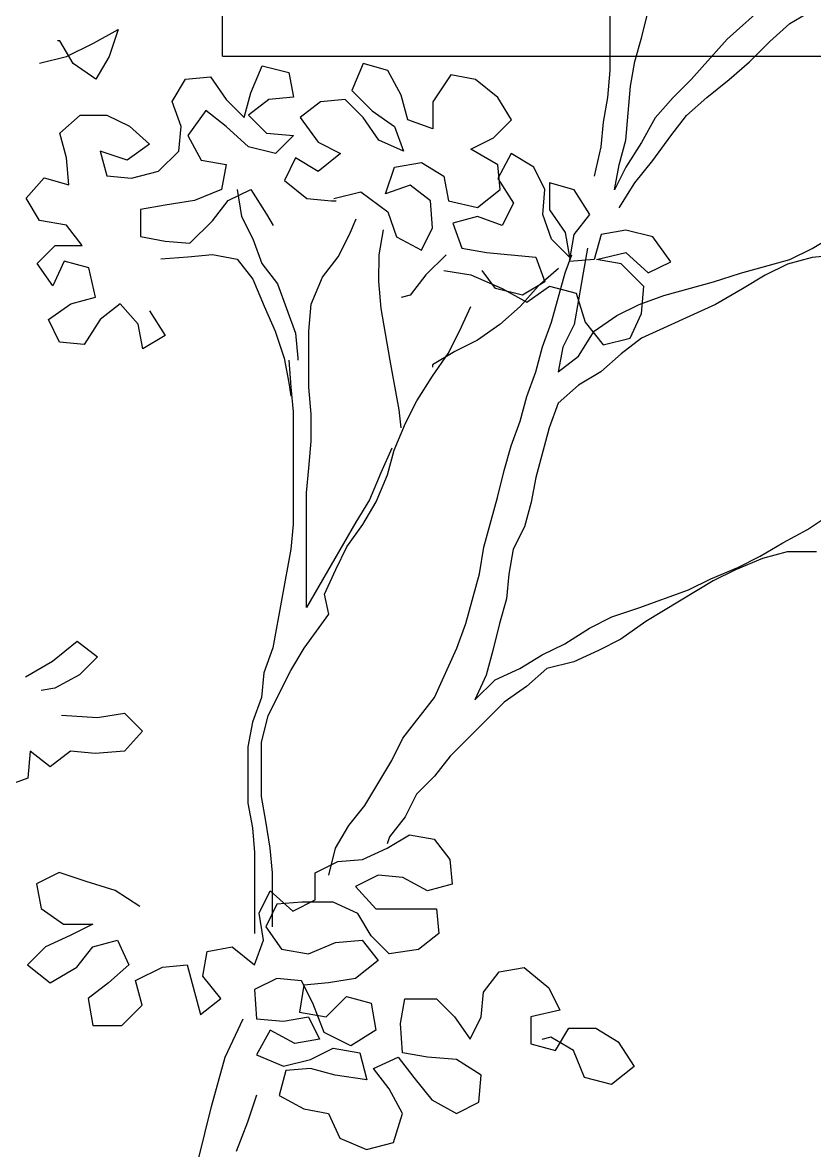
# Model space of a CAD drawing. Header units: millimetres. Extents: x -249630 to 95394, y -188036 to 109963.
# Drawn here: x -96387.4 to -96170, y -16537.3 to -16227.8 of the extents above; entities that cross this region are included whole.
import ezdxf

# ---------------------------------------------------------------- set-up
doc = ezdxf.new("R2010")
doc.units = ezdxf.units.MM
for name, color, linetype in [('AHojas', 86, 'Continuous'), ('ATronco', 36, 'Continuous'), ('Layer1', 2, 'Continuous')]:
    doc.layers.add(name, color=color, linetype=linetype)

# ---------------------------------------------------------------- blocks, each defined once
blk = doc.blocks.new('Arbol_01')
at = {"layer": 'AHojas'}
for p, q in [((0.12323, 1.8842), (0.13456, 1.89037)), ((0.13456, 1.89037), (0.13043, 1.87802)), ((0.10778, 1.88525), (0.10675, 1.88525)), ((0.11395, 1.87494), (0.10778, 1.88525)), ((0.11087, 1.87803), (0.12323, 1.8842)), ((0.09851, 1.87496), (0.11087, 1.87803)), ((0.13043, 1.87802), (0.12424, 1.86773)), ((0.12424, 1.86773), (0.11395, 1.87494)), ((0.19528, 1.86148), (0.20044, 1.87383)), ((0.20044, 1.87383), (0.2128, 1.87073)), ((0.2128, 1.87073), (0.21485, 1.85941)), ((0.24678, 1.87482), (0.24162, 1.86247)), ((0.2581, 1.87172), (0.24678, 1.87482)), ((0.26427, 1.86039), (0.2581, 1.87172)), ((0.15924, 1.8574), (0.16543, 1.86769)), ((0.16543, 1.86769), (0.17676, 1.86871)), ((0.17676, 1.86871), (0.18395, 1.8584)), ((0.28693, 1.86964), (0.27868, 1.85729)), ((0.29826, 1.86757), (0.28693, 1.86964)), ((0.30855, 1.85932), (0.29826, 1.86757)), ((0.19218, 1.85016), (0.19528, 1.86148)), ((0.24162, 1.86247), (0.25088, 1.85319)), ((0.26735, 1.84906), (0.26427, 1.86039)), ((0.16335, 1.84607), (0.15924, 1.8574)), ((0.18395, 1.8584), (0.19218, 1.85016)), ((0.20352, 1.85839), (0.19424, 1.85119)), ((0.21485, 1.85941), (0.20352, 1.85839)), ((0.2272, 1.85733), (0.21793, 1.85014)), ((0.23853, 1.85835), (0.2272, 1.85733)), ((0.24676, 1.85011), (0.23853, 1.85835)), ((0.27868, 1.85729), (0.27867, 1.84493)), ((0.31472, 1.84902), (0.30855, 1.85932)), ((0.10774, 1.84303), (0.11702, 1.85126)), ((0.11702, 1.85126), (0.12937, 1.85125)), ((0.12937, 1.85125), (0.13967, 1.84609)), ((0.17468, 1.85326), (0.16643, 1.84195)), ((0.18394, 1.84605), (0.17468, 1.85326)), ((0.19424, 1.85119), (0.20247, 1.84294)), ((0.21793, 1.85014), (0.22615, 1.8388)), ((0.25396, 1.83981), (0.24676, 1.85011)), ((0.25088, 1.85319), (0.26117, 1.84598)), ((0.13967, 1.84609), (0.14893, 1.83784)), ((0.16231, 1.83474), (0.16335, 1.84607)), ((0.19423, 1.83677), (0.18394, 1.84605)), ((0.26117, 1.84598), (0.26528, 1.83465)), ((0.27867, 1.84493), (0.26735, 1.84906)), ((0.30647, 1.84079), (0.31472, 1.84902)), ((0.11082, 1.8317), (0.10774, 1.84303)), ((0.16643, 1.84195), (0.1726, 1.83061)), ((0.20247, 1.84294), (0.21483, 1.8419)), ((0.21483, 1.8419), (0.20658, 1.83367)), ((0.26528, 1.83465), (0.25396, 1.83981)), ((0.29617, 1.83565), (0.30647, 1.84079)), ((0.12627, 1.83477), (0.12935, 1.82344)), ((0.13862, 1.83064), (0.12627, 1.83477)), ((0.14893, 1.83784), (0.13862, 1.83064)), ((0.15303, 1.82548), (0.16231, 1.83474)), ((0.20658, 1.83367), (0.19423, 1.83677)), ((0.22615, 1.8388), (0.23645, 1.83364)), ((0.30852, 1.82843), (0.29617, 1.83565)), ((0.11184, 1.81934), (0.11082, 1.8317)), ((0.1726, 1.83061), (0.18393, 1.82854)), ((0.21585, 1.8316), (0.21069, 1.82131)), ((0.22614, 1.82542), (0.21585, 1.8316)), ((0.23645, 1.83364), (0.22614, 1.82542)), ((0.26115, 1.82744), (0.27351, 1.82949)), ((0.27351, 1.82949), (0.2838, 1.8233)), ((0.3147, 1.83357), (0.30851, 1.82225)), ((0.32499, 1.82738), (0.3147, 1.83357)), ((0.14067, 1.8224), (0.15303, 1.82548)), ((0.18393, 1.82854), (0.18186, 1.81722)), ((0.25702, 1.81509), (0.26115, 1.82744)), ((0.30954, 1.8171), (0.30852, 1.82843)), ((0.33013, 1.81708), (0.32499, 1.82738)), ((0.09227, 1.81318), (0.10052, 1.82244)), ((0.10052, 1.82244), (0.11184, 1.81934)), ((0.12935, 1.82344), (0.14067, 1.8224)), ((0.21069, 1.82131), (0.22098, 1.81306)), ((0.26835, 1.8192), (0.25702, 1.81509)), ((0.27761, 1.81198), (0.26835, 1.8192)), ((0.2838, 1.8233), (0.28585, 1.81198)), ((0.30851, 1.82225), (0.31571, 1.81092)), ((0.33219, 1.82017), (0.33218, 1.80781)), ((0.34352, 1.81707), (0.33219, 1.82017)), ((0.18186, 1.81722), (0.1695, 1.81208)), ((0.18494, 1.81207), (0.19524, 1.81721)), ((0.19524, 1.81721), (0.20244, 1.80587)), ((0.23334, 1.81305), (0.2457, 1.81613)), ((0.2457, 1.81613), (0.25804, 1.80685)), ((0.29923, 1.80887), (0.30954, 1.8171)), ((0.32909, 1.80576), (0.33013, 1.81708)), ((0.35071, 1.80574), (0.34352, 1.81707)), ((0.09844, 1.80288), (0.09227, 1.81318)), ((0.15611, 1.81003), (0.14478, 1.80799)), ((0.1695, 1.81208), (0.15611, 1.81003)), ((0.17773, 1.80281), (0.18494, 1.81207)), ((0.22098, 1.81306), (0.23231, 1.81202)), ((0.23231, 1.81202), (0.23437, 1.81202)), ((0.27863, 1.79963), (0.27761, 1.81198)), ((0.28585, 1.81198), (0.29923, 1.80887)), ((0.31571, 1.81092), (0.31055, 1.80063)), ((0.14478, 1.80799), (0.14477, 1.79563)), ((0.20244, 1.80587), (0.20552, 1.80072)), ((0.25804, 1.80685), (0.26215, 1.79552)), ((0.29923, 1.80476), (0.2879, 1.80168)), ((0.31055, 1.80063), (0.29923, 1.80476)), ((0.3332, 1.79443), (0.32909, 1.80576)), ((0.33218, 1.80781), (0.33938, 1.79751)), ((0.3435, 1.79648), (0.35071, 1.80574)), ((0.11079, 1.80081), (0.09844, 1.80288)), ((0.11799, 1.79154), (0.11079, 1.80081)), ((0.16742, 1.79252), (0.17773, 1.80281)), ((0.27347, 1.78933), (0.27863, 1.79963)), ((0.2879, 1.80168), (0.29201, 1.79035)), ((0.36718, 1.79851), (0.35585, 1.79647)), ((0.37954, 1.79541), (0.36718, 1.79851)), ((0.14477, 1.79563), (0.15609, 1.79356)), ((0.15609, 1.79356), (0.16742, 1.79252)), ((0.26215, 1.79552), (0.27347, 1.78933)), ((0.34143, 1.78618), (0.3332, 1.79443)), ((0.33938, 1.79751), (0.34143, 1.78618)), ((0.34143, 1.78412), (0.3435, 1.79648)), ((0.35585, 1.79647), (0.35275, 1.78514)), ((0.38776, 1.78408), (0.37954, 1.79541)), ((0.09739, 1.78332), (0.10564, 1.79155)), ((0.10564, 1.79155), (0.11799, 1.79154)), ((0.29201, 1.79035), (0.30333, 1.78828)), ((0.30333, 1.78828), (0.32598, 1.7862)), ((0.34967, 1.79029), (0.3476, 1.77897)), ((0.35378, 1.78514), (0.36717, 1.78822)), ((0.36717, 1.78822), (0.37746, 1.77894)), ((0.10459, 1.77301), (0.09739, 1.78332)), ((0.10975, 1.78433), (0.10459, 1.77301)), ((0.12107, 1.78124), (0.10975, 1.78433)), ((0.32598, 1.7862), (0.33009, 1.77487)), ((0.33936, 1.77898), (0.34246, 1.78721)), ((0.35275, 1.78514), (0.34143, 1.78412)), ((0.36511, 1.78307), (0.35378, 1.78514)), ((0.3754, 1.77277), (0.36511, 1.78307)), ((0.37746, 1.77894), (0.38776, 1.78408)), ((0.12415, 1.76785), (0.12107, 1.78124)), ((0.28376, 1.78006), (0.29612, 1.77799)), ((0.29612, 1.77799), (0.31053, 1.77179)), ((0.30744, 1.7718), (0.30127, 1.78004)), ((0.33628, 1.78104), (0.327, 1.77281)), ((0.327, 1.77281), (0.31876, 1.76355)), ((0.33009, 1.77487), (0.31979, 1.7687)), ((0.32185, 1.76561), (0.33215, 1.7728)), ((0.33215, 1.7728), (0.3445, 1.7697)), ((0.37436, 1.76041), (0.3754, 1.77277)), ((0.11282, 1.76477), (0.12415, 1.76785)), ((0.31979, 1.7687), (0.30744, 1.7718)), ((0.31053, 1.77179), (0.32185, 1.76561)), ((0.3445, 1.7697), (0.34861, 1.75631)), ((0.10252, 1.75757), (0.11282, 1.76477)), ((0.13547, 1.76475), (0.1262, 1.75755)), ((0.1437, 1.75547), (0.13547, 1.76475)), ((0.10766, 1.74727), (0.10252, 1.75757)), ((0.1262, 1.75755), (0.11898, 1.74623)), ((0.14886, 1.76165), (0.15605, 1.75031)), ((0.3692, 1.74909), (0.37436, 1.76041)), ((0.14575, 1.74414), (0.1437, 1.75547)), ((0.34861, 1.75631), (0.35684, 1.74601)), ((0.11898, 1.74623), (0.10766, 1.74727)), ((0.15605, 1.75031), (0.14575, 1.74414)), ((0.35684, 1.74601), (0.3692, 1.74909)), ((0.10443, 1.60106), (0.11577, 1.61031)), ((0.11577, 1.61031), (0.12503, 1.6031)), ((0.12503, 1.6031), (0.11678, 1.59487)), ((0.09207, 1.59386), (0.10443, 1.60106)), ((0.11678, 1.59487), (0.10545, 1.5887)), ((0.10545, 1.5887), (0.09927, 1.58768)), ((0.10853, 1.57634), (0.125, 1.5753)), ((0.125, 1.5753), (0.13736, 1.57734)), ((0.13736, 1.57734), (0.14559, 1.5691)), ((0.14559, 1.5691), (0.13735, 1.55984)), ((0.0941, 1.55988), (0.09306, 1.54752)), ((0.10336, 1.55266), (0.0941, 1.55988)), ((0.11263, 1.55986), (0.10336, 1.55266)), ((0.12396, 1.55882), (0.11263, 1.55986)), ((0.13735, 1.55984), (0.12396, 1.55882)), ((0.09306, 1.54752), (0.08173, 1.54342)), ((0.25778, 1.51545), (0.26808, 1.52162)), ((0.25881, 1.5206), (0.25778, 1.51751)), ((0.26808, 1.52162), (0.2794, 1.51955)), ((0.2794, 1.51955), (0.2866, 1.51028)), ((0.24645, 1.51031), (0.25778, 1.51545)), ((0.22482, 1.50416), (0.23512, 1.5093)), ((0.23512, 1.5093), (0.24645, 1.51031)), ((0.2866, 1.51028), (0.28762, 1.49895)), ((0.10743, 1.50426), (0.09713, 1.49913)), ((0.11979, 1.50013), (0.10743, 1.50426)), ((0.22481, 1.4918), (0.22482, 1.50416)), ((0.09713, 1.49913), (0.09918, 1.4878)), ((0.13317, 1.496), (0.11979, 1.50013)), ((0.25365, 1.5031), (0.24335, 1.49796)), ((0.26497, 1.50206), (0.25365, 1.5031)), ((0.27629, 1.49587), (0.26497, 1.50206)), ((0.28762, 1.49895), (0.27629, 1.49587)), ((0.14449, 1.48878), (0.13317, 1.496)), ((0.19906, 1.48565), (0.20422, 1.49594)), ((0.20422, 1.49594), (0.2145, 1.48666)), ((0.24335, 1.49796), (0.2526, 1.48766)), ((0.2073, 1.48976), (0.20214, 1.47947)), ((0.21863, 1.49078), (0.2073, 1.48976)), ((0.2145, 1.48666), (0.22481, 1.4918)), ((0.23304, 1.49076), (0.21863, 1.49078)), ((0.24436, 1.4856), (0.23304, 1.49076)), ((0.09918, 1.4878), (0.10947, 1.48058)), ((0.20111, 1.47329), (0.19906, 1.48565)), ((0.25053, 1.4753), (0.24436, 1.4856)), ((0.2526, 1.48766), (0.2804, 1.48763)), ((0.2804, 1.48763), (0.28142, 1.4763)), ((0.10947, 1.48058), (0.12286, 1.48057)), ((0.12286, 1.48057), (0.11256, 1.47543)), ((0.20214, 1.47947), (0.20934, 1.46916)), ((0.11256, 1.47543), (0.10122, 1.47029)), ((0.12285, 1.47027), (0.13418, 1.47335)), ((0.13418, 1.47335), (0.13932, 1.46202)), ((0.19698, 1.46197), (0.20111, 1.47329)), ((0.23406, 1.47223), (0.24641, 1.47325)), ((0.24641, 1.47325), (0.25361, 1.46397)), ((0.25876, 1.46706), (0.25053, 1.4753)), ((0.28142, 1.4763), (0.27215, 1.4691)), ((0.10122, 1.47029), (0.09298, 1.46206)), ((0.11563, 1.46101), (0.12285, 1.47027)), ((0.17329, 1.45684), (0.17536, 1.46816)), ((0.17536, 1.46816), (0.18669, 1.47021)), ((0.18669, 1.47021), (0.19698, 1.46197)), ((0.20934, 1.46916), (0.22169, 1.46709)), ((0.22169, 1.46709), (0.23406, 1.47223)), ((0.27215, 1.4691), (0.25876, 1.46706)), ((0.09298, 1.46206), (0.10327, 1.45381)), ((0.25361, 1.46397), (0.24331, 1.45574)), ((0.10327, 1.45381), (0.11563, 1.46101)), ((0.13932, 1.46202), (0.13004, 1.45379)), ((0.1424, 1.45481), (0.15476, 1.46097)), ((0.15476, 1.46097), (0.16609, 1.46199)), ((0.16609, 1.46199), (0.17224, 1.43933)), ((0.30199, 1.44951), (0.30921, 1.45877)), ((0.30921, 1.45877), (0.32054, 1.46082)), ((0.32054, 1.46082), (0.33186, 1.45155)), ((0.13004, 1.45379), (0.12077, 1.44659)), ((0.14548, 1.44348), (0.1424, 1.45481)), ((0.18152, 1.44653), (0.17329, 1.45684)), ((0.20727, 1.45578), (0.19697, 1.45064)), ((0.21859, 1.45474), (0.20727, 1.45578)), ((0.21962, 1.45268), (0.21755, 1.44032)), ((0.22373, 1.44444), (0.21859, 1.45474)), ((0.23095, 1.4537), (0.21962, 1.45268)), ((0.24331, 1.45574), (0.23095, 1.4537)), ((0.12077, 1.44659), (0.12282, 1.43423)), ((0.19697, 1.45064), (0.19798, 1.43725)), ((0.22991, 1.43825), (0.23918, 1.44751)), ((0.23918, 1.44751), (0.2505, 1.44441)), ((0.30095, 1.43819), (0.30199, 1.44951)), ((0.33186, 1.45155), (0.33699, 1.44124)), ((0.1362, 1.43422), (0.14548, 1.44348)), ((0.17224, 1.43933), (0.18152, 1.44653)), ((0.22887, 1.43105), (0.22373, 1.44444)), ((0.2505, 1.44441), (0.25255, 1.43205)), ((0.26388, 1.43513), (0.26595, 1.44646)), ((0.26595, 1.44646), (0.28037, 1.44644)), ((0.28037, 1.44644), (0.2886, 1.4382)), ((0.19798, 1.43725), (0.21034, 1.43621)), ((0.21034, 1.43621), (0.22167, 1.43826)), ((0.21755, 1.44032), (0.22991, 1.43825)), ((0.22167, 1.43826), (0.22681, 1.42796)), ((0.2886, 1.4382), (0.2958, 1.4279)), ((0.2958, 1.4279), (0.30095, 1.43819)), ((0.32361, 1.43817), (0.32359, 1.42581)), ((0.33699, 1.44124), (0.32361, 1.43817)), ((0.12282, 1.43423), (0.1362, 1.43422)), ((0.20416, 1.4321), (0.19797, 1.42078)), ((0.21548, 1.42591), (0.20416, 1.4321)), ((0.24122, 1.42486), (0.22887, 1.43105)), ((0.25255, 1.43205), (0.24122, 1.42486)), ((0.2649, 1.42175), (0.26388, 1.43513)), ((0.33492, 1.42271), (0.34111, 1.433)), ((0.34111, 1.433), (0.35346, 1.43299)), ((0.35346, 1.43299), (0.36375, 1.4268)), ((0.22681, 1.42796), (0.21548, 1.42591)), ((0.33286, 1.42889), (0.32875, 1.42787)), ((0.34316, 1.4227), (0.33286, 1.42889)), ((0.36375, 1.4268), (0.37095, 1.41547)), ((0.19797, 1.42078), (0.21032, 1.41562)), ((0.22268, 1.4187), (0.23298, 1.42383)), ((0.23298, 1.42383), (0.24534, 1.42176)), ((0.24534, 1.42176), (0.24841, 1.4094)), ((0.27622, 1.41968), (0.2649, 1.42175)), ((0.32359, 1.42581), (0.33492, 1.42271)), ((0.34829, 1.41034), (0.34316, 1.4227)), ((0.21032, 1.41562), (0.22268, 1.4187)), ((0.25151, 1.41455), (0.26284, 1.41969)), ((0.26284, 1.41969), (0.27004, 1.41041)), ((0.28961, 1.41863), (0.27622, 1.41968)), ((0.30093, 1.41142), (0.28961, 1.41863)), ((0.21135, 1.41356), (0.20825, 1.40223)), ((0.22268, 1.41458), (0.21135, 1.41356)), ((0.234, 1.41148), (0.22268, 1.41458)), ((0.24841, 1.4094), (0.234, 1.41148)), ((0.25871, 1.40528), (0.25151, 1.41455)), ((0.27004, 1.41041), (0.27827, 1.40011)), ((0.29989, 1.39906), (0.30093, 1.41142)), ((0.37095, 1.41547), (0.36065, 1.40724)), ((0.26487, 1.39394), (0.25871, 1.40528)), ((0.36065, 1.40724), (0.34829, 1.41034)), ((0.20825, 1.40223), (0.21957, 1.39605)), ((0.27827, 1.40011), (0.28959, 1.39392)), ((0.21957, 1.39605), (0.23089, 1.39398)), ((0.28959, 1.39392), (0.29989, 1.39906)), ((0.23089, 1.39398), (0.23603, 1.38264)), ((0.26074, 1.38056), (0.26487, 1.39394)), ((0.23603, 1.38264), (0.24838, 1.37748)), ((0.24838, 1.37748), (0.26074, 1.38056))]:
    blk.add_line(p, q, dxfattribs=at)
at = {"layer": 'ATronco'}
for p, q in [((0.36004, 1.87163), (0.36008, 1.91076)), ((0.43215, 1.90245), (0.4136, 1.886)), ((0.37447, 1.88706), (0.37757, 1.89941)), ((0.44244, 1.89318), (0.45274, 1.89935)), ((0.43316, 1.88495), (0.44244, 1.89318)), ((0.37137, 1.87574), (0.37447, 1.88706)), ((0.4136, 1.886), (0.39711, 1.86748)), ((0.42389, 1.87569), (0.43316, 1.88495)), ((0.3693, 1.86441), (0.37137, 1.87574)), ((0.41461, 1.86746), (0.42389, 1.87569)), ((0.359, 1.85927), (0.36004, 1.87163)), ((0.39711, 1.86748), (0.38886, 1.85925)), ((0.40431, 1.85923), (0.41461, 1.86746)), ((0.36722, 1.8397), (0.3693, 1.86441)), ((0.35693, 1.84795), (0.359, 1.85927)), ((0.38886, 1.85925), (0.38062, 1.84999)), ((0.39503, 1.851), (0.40431, 1.85923)), ((0.38062, 1.84999), (0.37443, 1.83867)), ((0.38782, 1.84174), (0.39503, 1.851)), ((0.35589, 1.83662), (0.35693, 1.84795)), ((0.36412, 1.82838), (0.36722, 1.8397)), ((0.37957, 1.83042), (0.38782, 1.84174)), ((0.35279, 1.82324), (0.35589, 1.83662)), ((0.37443, 1.83867), (0.36721, 1.82735)), ((0.37132, 1.82013), (0.37957, 1.83042)), ((0.36205, 1.81705), (0.36412, 1.82838)), ((0.36721, 1.82735), (0.36205, 1.81705)), ((0.3641, 1.80881), (0.37132, 1.82013)), ((0.18907, 1.81721), (0.19111, 1.80485)), ((0.19111, 1.80485), (0.19625, 1.79455)), ((0.24053, 1.79657), (0.24363, 1.80378)), ((0.25598, 1.79862), (0.25391, 1.78729)), ((0.19625, 1.79455), (0.20036, 1.78322)), ((0.23537, 1.78628), (0.24053, 1.79657)), ((0.45264, 1.7902), (0.46294, 1.79637)), ((0.44234, 1.78506), (0.45264, 1.7902)), ((0.47529, 1.78812), (0.45263, 1.78608)), ((0.15403, 1.78532), (0.16638, 1.78634)), ((0.16638, 1.78634), (0.17771, 1.78736)), ((0.17771, 1.78736), (0.18904, 1.78529)), ((0.18904, 1.78529), (0.19624, 1.77602)), ((0.20036, 1.78322), (0.20756, 1.77395)), ((0.22816, 1.77702), (0.23537, 1.78628)), ((0.25391, 1.78729), (0.2539, 1.77494)), ((0.2848, 1.78726), (0.27552, 1.77801)), ((0.41968, 1.7789), (0.44234, 1.78506)), ((0.44131, 1.783), (0.431, 1.77786)), ((0.45263, 1.78608), (0.44131, 1.783)), ((0.27552, 1.77801), (0.26831, 1.76874)), ((0.33316, 1.75633), (0.33936, 1.77898)), ((0.3476, 1.77897), (0.34553, 1.76661)), ((0.40732, 1.7748), (0.41968, 1.7789)), ((0.431, 1.77786), (0.4207, 1.77169)), ((0.19624, 1.77602), (0.20137, 1.76366)), ((0.20756, 1.77395), (0.21578, 1.75129)), ((0.223, 1.76467), (0.22816, 1.77702)), ((0.2539, 1.77494), (0.25491, 1.76258)), ((0.38466, 1.76864), (0.40732, 1.7748)), ((0.26831, 1.76874), (0.26419, 1.76772)), ((0.37333, 1.76453), (0.38466, 1.76864)), ((0.4207, 1.77169), (0.40834, 1.7645)), ((0.20137, 1.76366), (0.20651, 1.75233)), ((0.22196, 1.75231), (0.223, 1.76467)), ((0.25491, 1.76258), (0.25696, 1.75125)), ((0.29094, 1.75225), (0.2961, 1.76357)), ((0.31876, 1.76355), (0.30948, 1.75532)), ((0.34553, 1.76661), (0.34346, 1.75529)), ((0.36303, 1.75939), (0.37333, 1.76453)), ((0.40834, 1.7645), (0.37435, 1.74908)), ((0.35272, 1.75219), (0.36303, 1.75939)), ((0.20651, 1.75233), (0.21062, 1.73997)), ((0.22193, 1.72657), (0.22196, 1.75231)), ((0.28579, 1.74196), (0.29094, 1.75225)), ((0.30948, 1.75532), (0.29918, 1.74812)), ((0.32904, 1.74501), (0.33316, 1.75633)), ((0.34346, 1.75529), (0.3383, 1.745)), ((0.34551, 1.74087), (0.35272, 1.75219)), ((0.21578, 1.75129), (0.2168, 1.73996)), ((0.25696, 1.75125), (0.25901, 1.73889)), ((0.29918, 1.74812), (0.28888, 1.74298)), ((0.37435, 1.74908), (0.36507, 1.74188)), ((0.28888, 1.74298), (0.27857, 1.73682)), ((0.27857, 1.73167), (0.28579, 1.74196)), ((0.32594, 1.73368), (0.32904, 1.74501)), ((0.3383, 1.745), (0.33623, 1.73367)), ((0.36507, 1.74188), (0.3558, 1.73366)), ((0.21062, 1.73997), (0.21267, 1.72864)), ((0.21268, 1.73893), (0.21369, 1.72658)), ((0.2168, 1.73996), (0.21679, 1.73893)), ((0.25901, 1.73889), (0.26311, 1.71624)), ((0.27857, 1.73682), (0.27857, 1.73579)), ((0.33623, 1.73367), (0.34551, 1.74087)), ((0.27135, 1.72035), (0.27857, 1.73167)), ((0.32181, 1.72236), (0.32594, 1.73368)), ((0.3558, 1.73366), (0.34549, 1.72749)), ((0.21267, 1.72864), (0.21369, 1.72246)), ((0.21369, 1.72658), (0.21471, 1.71525)), ((0.22295, 1.71421), (0.22193, 1.72657)), ((0.34549, 1.72749), (0.33622, 1.71926)), ((0.31871, 1.71104), (0.32181, 1.72236)), ((0.21471, 1.71525), (0.21467, 1.66377)), ((0.26311, 1.71624), (0.26413, 1.708)), ((0.26619, 1.71005), (0.27135, 1.72035)), ((0.33622, 1.71926), (0.33209, 1.70794)), ((0.22294, 1.70186), (0.22295, 1.71421)), ((0.26103, 1.6977), (0.26619, 1.71005)), ((0.31458, 1.69971), (0.31871, 1.71104)), ((0.33209, 1.70794), (0.32589, 1.68529)), ((0.2219, 1.6895), (0.22294, 1.70186)), ((0.31148, 1.68839), (0.31458, 1.69971)), ((0.26, 1.69873), (0.25485, 1.68741)), ((0.25793, 1.68638), (0.26103, 1.6977)), ((0.22086, 1.67818), (0.2219, 1.6895)), ((0.25485, 1.68741), (0.24969, 1.67506)), ((0.25277, 1.67403), (0.25793, 1.68638)), ((0.30838, 1.67604), (0.31148, 1.68839)), ((0.32589, 1.68529), (0.32382, 1.67396)), ((0.22084, 1.65346), (0.22086, 1.67818)), ((0.24969, 1.67506), (0.2435, 1.66477)), ((0.24659, 1.66374), (0.25277, 1.67403)), ((0.30218, 1.65339), (0.30838, 1.67604)), ((0.32382, 1.67396), (0.32072, 1.66264)), ((0.45046, 1.66149), (0.46283, 1.66972)), ((0.21467, 1.66377), (0.21363, 1.65244)), ((0.2435, 1.66477), (0.22081, 1.62566)), ((0.23937, 1.65345), (0.24659, 1.66374)), ((0.32072, 1.66264), (0.31556, 1.65235)), ((0.43913, 1.65532), (0.45046, 1.66149)), ((0.22081, 1.62566), (0.22084, 1.65346)), ((0.23421, 1.64315), (0.23937, 1.65345)), ((0.30011, 1.64104), (0.30218, 1.65339)), ((0.42883, 1.64915), (0.43913, 1.65532)), ((0.21363, 1.65244), (0.20535, 1.60714)), ((0.31556, 1.65235), (0.3135, 1.64102)), ((0.42986, 1.64812), (0.41749, 1.64299)), ((0.41853, 1.64402), (0.42883, 1.64915)), ((0.44118, 1.6512), (0.42986, 1.64812)), ((0.45457, 1.65119), (0.44118, 1.6512)), ((0.22905, 1.63183), (0.23421, 1.64315)), ((0.40616, 1.63888), (0.41853, 1.64402)), ((0.41749, 1.64299), (0.40719, 1.63785)), ((0.29391, 1.61839), (0.30011, 1.64104)), ((0.3135, 1.64102), (0.31246, 1.6297)), ((0.40719, 1.63785), (0.37629, 1.61934)), ((0.39586, 1.63374), (0.40616, 1.63888)), ((0.3732, 1.62552), (0.39586, 1.63374)), ((0.2311, 1.62256), (0.22905, 1.63183)), ((0.31246, 1.6297), (0.30936, 1.61837)), ((0.21976, 1.60713), (0.2311, 1.62256)), ((0.36084, 1.62142), (0.3732, 1.62552)), ((0.28978, 1.60707), (0.29391, 1.61839)), ((0.30936, 1.61837), (0.30626, 1.60602)), ((0.35054, 1.61628), (0.36084, 1.62142)), ((0.37629, 1.61934), (0.36495, 1.61112)), ((0.33921, 1.60908), (0.35054, 1.61628)), ((0.20535, 1.60714), (0.20122, 1.59582)), ((0.21358, 1.59684), (0.21976, 1.60713)), ((0.27946, 1.58442), (0.28978, 1.60707)), ((0.32891, 1.60394), (0.33921, 1.60908)), ((0.36495, 1.61112), (0.35465, 1.60598)), ((0.30626, 1.60602), (0.30316, 1.5947)), ((0.3186, 1.59777), (0.32891, 1.60394)), ((0.35465, 1.60598), (0.34332, 1.60084)), ((0.20326, 1.57625), (0.21358, 1.59684)), ((0.30727, 1.59263), (0.3186, 1.59777)), ((0.33096, 1.59776), (0.32169, 1.58953)), ((0.34332, 1.60084), (0.33096, 1.59776)), ((0.20122, 1.59582), (0.20018, 1.58449)), ((0.30316, 1.5947), (0.298, 1.58338)), ((0.298, 1.58338), (0.30727, 1.59263)), ((0.32169, 1.58953), (0.31138, 1.58233)), ((0.20018, 1.58449), (0.19605, 1.57317)), ((0.26503, 1.5659), (0.27946, 1.58442)), ((0.31138, 1.58233), (0.28665, 1.55764)), ((0.20016, 1.5639), (0.20326, 1.57625)), ((0.19605, 1.57317), (0.19398, 1.56185)), ((0.25987, 1.55561), (0.26503, 1.5659)), ((0.19398, 1.56185), (0.19396, 1.5361)), ((0.20014, 1.53919), (0.20016, 1.5639)), ((0.2475, 1.53503), (0.25987, 1.55561)), ((0.28665, 1.55764), (0.27943, 1.54838)), ((0.27943, 1.54838), (0.27119, 1.54015)), ((0.27119, 1.54015), (0.26603, 1.52986)), ((0.19396, 1.5361), (0.19601, 1.52478)), ((0.20219, 1.52786), (0.20014, 1.53919)), ((0.24028, 1.52577), (0.2475, 1.53503)), ((0.26603, 1.52986), (0.25881, 1.5206)), ((0.19601, 1.52478), (0.19702, 1.51345)), ((0.20423, 1.5155), (0.20219, 1.52786)), ((0.23409, 1.51547), (0.24028, 1.52577)), ((0.20525, 1.50417), (0.20423, 1.5155)), ((0.23099, 1.50312), (0.23409, 1.51547)), ((0.19702, 1.51345), (0.19699, 1.47638)), ((0.20523, 1.47946), (0.20525, 1.50417)), ((0.18355, 1.41976), (0.19181, 1.43726)), ((0.17735, 1.39711), (0.18355, 1.41976)), ((0.19795, 1.40224), (0.19382, 1.38989)), ((0.17115, 1.37241), (0.17735, 1.39711)), ((0.19382, 1.38989), (0.18866, 1.37651))]:
    blk.add_line(p, q, dxfattribs=at)

msp = doc.modelspace()

# ---------------------------------------------------------------- linework, layer by layer
at = {"layer": 'Layer1'}
for points in [[(-96332.461, -16237.024), (-96332.461, -14737.024)], [(-96332.461, -16237.024), (-93519.961, -16237.024)]]:
    msp.add_lwpolyline(points, dxfattribs=at)

# ---------------------------------------------------------------- block references
at = {"xscale": 598.9603255755416, "yscale": 598.9603255755416, "zscale": 598.9603255755416}
msp.add_blockref('Arbol_01', (-96441.68, -17362.024), dxfattribs=at)

doc.saveas('drawing.dxf')
